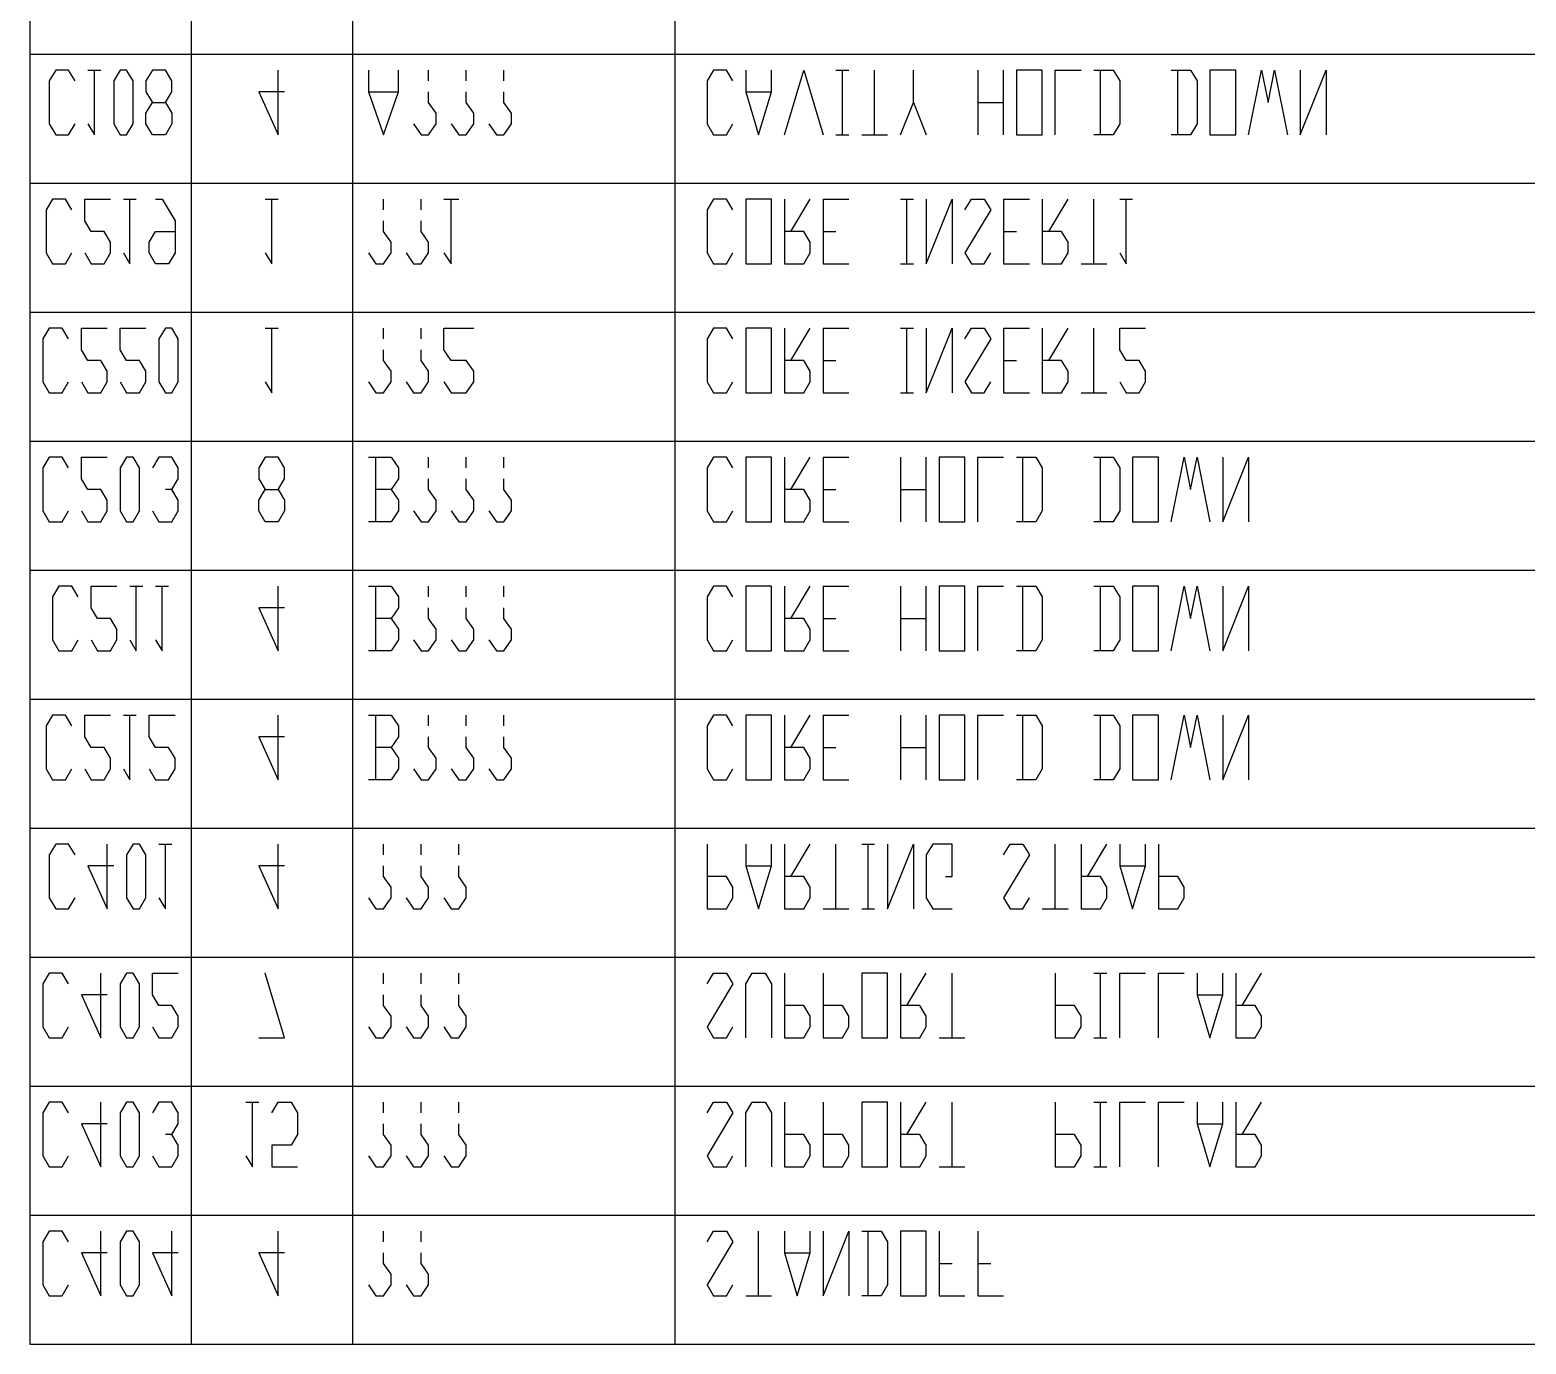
# Model space of a CAD drawing. Header units: millimetres. Extents: x -1 to 1014, y -756 to 757.
# Drawn here: x 852.8 to 927.6, y 531.1 to 596.8 of the extents above; entities that cross this region are included whole.
import ezdxf

# ---------------------------------------------------------------- set-up
doc = ezdxf.new("R2010")
doc.units = ezdxf.units.MM

# ---------------------------------------------------------------- blocks, each defined once
blk = doc.blocks.new('blockName2')
for points in [[(852.822, 602.019), (852.822, 595.573)], [(860.879, 602.019), (860.879, 595.573)], [(868.936, 602.019), (868.936, 595.573)], [(885.05, 602.019), (885.05, 595.573)], [(852.822, 595.573), (1013.96, 595.573)], [(852.822, 595.573), (852.822, 589.127)], [(860.879, 595.573), (860.879, 589.127)], [(868.936, 595.573), (868.936, 589.127)], [(885.05, 595.573), (885.05, 589.127)], [(855.078, 594.23), (854.755, 594.767), (854.111, 594.767), (853.789, 594.23), (853.789, 592.082), (854.111, 591.545), (854.755, 591.545), (855.078, 592.082)], [(855.722, 592.082), (856.045, 591.545), (856.045, 594.767)], [(855.722, 594.767), (856.367, 594.767)], [(857.334, 594.767), (857.011, 594.23), (857.011, 592.082), (857.334, 591.545), (857.656, 591.545), (857.978, 592.082), (857.978, 594.23), (857.656, 594.767), (857.334, 594.767)], [(858.945, 594.767), (858.623, 594.23), (858.623, 593.693), (858.945, 593.156), (859.59, 593.156), (859.912, 592.619), (859.912, 592.082), (859.59, 591.545), (858.945, 591.545), (858.623, 592.082), (858.623, 592.619), (858.945, 593.156)], [(859.59, 593.156), (859.912, 593.693), (859.912, 594.23), (859.59, 594.767), (858.945, 594.767)], [(865.552, 593.693), (864.263, 593.693), (865.229, 591.545), (865.229, 594.767)], [(869.741, 594.767), (869.741, 593.693), (870.493, 591.545), (871.245, 593.693), (871.245, 594.767)], [(872.749, 594.23), (872.749, 594.767)], [(874.629, 594.23), (874.629, 594.767)], [(876.509, 594.23), (876.509, 594.767)], [(887.95, 594.23), (887.628, 594.767), (886.983, 594.767), (886.661, 594.23), (886.661, 592.082), (886.983, 591.545), (887.628, 591.545), (887.95, 592.082)], [(888.595, 594.767), (888.595, 593.693), (889.239, 591.545), (889.884, 593.693), (889.884, 594.767)], [(890.528, 591.545), (891.495, 594.767), (892.462, 591.545)], [(893.106, 594.767), (893.751, 594.767)], [(893.429, 591.545), (893.429, 594.767)], [(895.04, 591.545), (895.04, 594.767)], [(896.329, 591.545), (896.974, 593.156), (896.974, 594.767)], [(900.197, 594.767), (900.197, 591.545)], [(901.486, 591.545), (901.486, 594.767)], [(902.13, 594.767), (902.13, 591.545), (903.419, 591.545), (903.419, 594.767), (902.13, 594.767)], [(904.064, 591.545), (904.064, 594.767), (905.353, 594.767)], [(905.998, 594.767), (906.964, 594.767), (907.287, 594.23), (907.287, 592.082), (906.964, 591.545), (905.998, 591.545)], [(906.32, 591.545), (906.32, 594.767)], [(909.865, 594.767), (910.832, 594.767), (911.154, 594.23), (911.154, 592.082), (910.832, 591.545), (909.865, 591.545)], [(910.187, 591.545), (910.187, 594.767)], [(911.799, 594.767), (911.799, 591.545), (913.088, 591.545), (913.088, 594.767), (911.799, 594.767)], [(913.732, 591.545), (914.377, 594.767), (914.699, 593.156), (915.021, 594.767), (915.666, 591.545)], [(916.311, 594.767), (916.311, 591.545), (917.6, 594.767), (917.6, 591.545)], [(869.741, 593.693), (871.245, 593.693)], [(871.997, 592.082), (872.373, 591.545), (872.749, 591.545), (873.125, 592.082), (873.125, 592.619), (872.749, 593.156), (872.749, 593.693)], [(873.877, 592.082), (874.253, 591.545), (874.629, 591.545), (875.005, 592.082), (875.005, 592.619), (874.629, 593.156), (874.629, 593.693)], [(875.757, 592.082), (876.133, 591.545), (876.509, 591.545), (876.885, 592.082), (876.885, 592.619), (876.509, 593.156), (876.509, 593.693)], [(888.595, 593.693), (889.884, 593.693)], [(896.974, 593.156), (897.618, 591.545)], [(900.197, 593.156), (901.486, 593.156)], [(893.106, 591.545), (893.751, 591.545)], [(894.396, 591.545), (895.685, 591.545)], [(852.822, 589.127), (852.822, 582.682)], [(852.822, 589.127), (1013.96, 589.127)], [(860.879, 589.127), (860.879, 582.682)], [(868.936, 589.127), (868.936, 582.682)], [(885.05, 589.127), (885.05, 582.682)], [(854.917, 587.785), (854.594, 588.322), (853.95, 588.322), (853.627, 587.785), (853.627, 585.636), (853.95, 585.099), (854.594, 585.099), (854.917, 585.636)], [(855.561, 585.636), (855.883, 585.099), (856.528, 585.099), (856.85, 585.636), (856.85, 586.173), (856.528, 586.71), (855.883, 586.71), (855.561, 587.248), (855.561, 588.322), (856.85, 588.322)], [(857.495, 585.636), (857.817, 585.099), (857.817, 588.322)], [(857.495, 588.322), (858.139, 588.322)], [(859.106, 588.322), (859.428, 588.322), (860.073, 587.248), (860.073, 585.636), (859.751, 585.099), (859.106, 585.099), (858.784, 585.636), (858.784, 586.173), (859.106, 586.71), (860.073, 586.71)], [(864.585, 585.636), (864.907, 585.099), (864.907, 588.322)], [(864.585, 588.322), (865.229, 588.322)], [(870.493, 587.785), (870.493, 588.322)], [(872.373, 587.785), (872.373, 588.322)], [(873.501, 585.636), (873.877, 585.099), (873.877, 588.322)], [(873.501, 588.322), (874.253, 588.322)], [(887.95, 587.785), (887.628, 588.322), (886.983, 588.322), (886.661, 587.785), (886.661, 585.636), (886.983, 585.099), (887.628, 585.099), (887.95, 585.636)], [(888.595, 588.322), (888.595, 585.099), (889.884, 585.099), (889.884, 588.322), (888.595, 588.322)], [(890.528, 588.322), (890.528, 585.099), (891.495, 585.099), (891.817, 585.636), (891.817, 586.173), (891.495, 586.71), (890.528, 586.71)], [(890.851, 586.71), (891.817, 588.322)], [(892.462, 588.322), (892.462, 585.099), (893.751, 585.099)], [(892.462, 588.322), (893.751, 588.322)], [(896.329, 588.322), (896.974, 588.322)], [(896.652, 585.099), (896.652, 588.322)], [(897.618, 588.322), (897.618, 585.099), (898.907, 588.322), (898.907, 585.099)], [(899.552, 587.785), (899.874, 588.322), (900.519, 588.322), (900.841, 587.785), (899.552, 585.636), (899.874, 585.099), (900.519, 585.099), (900.841, 585.636)], [(901.486, 588.322), (901.486, 585.099), (902.775, 585.099)], [(901.486, 588.322), (902.775, 588.322)], [(903.419, 588.322), (903.419, 585.099), (904.386, 585.099), (904.709, 585.636), (904.709, 586.173), (904.386, 586.71), (903.419, 586.71)], [(903.742, 586.71), (904.709, 588.322)], [(905.998, 585.099), (905.998, 588.322)], [(907.287, 585.636), (907.609, 585.099), (907.609, 588.322)], [(907.287, 588.322), (907.931, 588.322)], [(869.741, 585.636), (870.117, 585.099), (870.493, 585.099), (870.869, 585.636), (870.869, 586.173), (870.493, 586.71), (870.493, 587.248)], [(871.621, 585.636), (871.997, 585.099), (872.373, 585.099), (872.749, 585.636), (872.749, 586.173), (872.373, 586.71), (872.373, 587.248)], [(892.462, 586.71), (893.106, 586.71)], [(901.486, 586.71), (902.13, 586.71)], [(896.329, 585.099), (896.974, 585.099)], [(905.353, 585.099), (906.642, 585.099)], [(852.822, 582.682), (1013.96, 582.682)], [(852.822, 582.682), (852.822, 576.236)], [(860.879, 582.682), (860.879, 576.236)], [(868.936, 582.682), (868.936, 576.236)], [(885.05, 582.682), (885.05, 576.236)], [(854.755, 581.339), (854.433, 581.876), (853.789, 581.876), (853.466, 581.339), (853.466, 579.191), (853.789, 578.653), (854.433, 578.653), (854.755, 579.191)], [(855.4, 579.191), (855.722, 578.653), (856.367, 578.653), (856.689, 579.191), (856.689, 579.728), (856.367, 580.265), (855.722, 580.265), (855.4, 580.802), (855.4, 581.876), (856.689, 581.876)], [(857.334, 579.191), (857.656, 578.653), (858.3, 578.653), (858.623, 579.191), (858.623, 579.728), (858.3, 580.265), (857.656, 580.265), (857.334, 580.802), (857.334, 581.876), (858.623, 581.876)], [(859.59, 581.876), (859.267, 581.339), (859.267, 579.191), (859.59, 578.653), (859.912, 578.653), (860.234, 579.191), (860.234, 581.339), (859.912, 581.876), (859.59, 581.876)], [(864.585, 579.191), (864.907, 578.653), (864.907, 581.876)], [(864.585, 581.876), (865.229, 581.876)], [(870.493, 581.339), (870.493, 581.876)], [(872.373, 581.339), (872.373, 581.876)], [(873.501, 579.191), (873.877, 578.653), (874.629, 578.653), (875.005, 579.191), (875.005, 579.728), (874.629, 580.265), (873.877, 580.265), (873.501, 580.802), (873.501, 581.876), (875.005, 581.876)], [(887.95, 581.339), (887.628, 581.876), (886.983, 581.876), (886.661, 581.339), (886.661, 579.191), (886.983, 578.653), (887.628, 578.653), (887.95, 579.191)], [(888.595, 581.876), (888.595, 578.653), (889.884, 578.653), (889.884, 581.876), (888.595, 581.876)], [(890.528, 581.876), (890.528, 578.653), (891.495, 578.653), (891.817, 579.191), (891.817, 579.728), (891.495, 580.265), (890.528, 580.265)], [(890.851, 580.265), (891.817, 581.876)], [(892.462, 581.876), (892.462, 578.653), (893.751, 578.653)], [(892.462, 581.876), (893.751, 581.876)], [(896.329, 581.876), (896.974, 581.876)], [(896.652, 578.653), (896.652, 581.876)], [(897.618, 581.876), (897.618, 578.653), (898.907, 581.876), (898.907, 578.653)], [(899.552, 581.339), (899.874, 581.876), (900.519, 581.876), (900.841, 581.339), (899.552, 579.191), (899.874, 578.653), (900.519, 578.653), (900.841, 579.191)], [(901.486, 581.876), (901.486, 578.653), (902.775, 578.653)], [(901.486, 581.876), (902.775, 581.876)], [(903.419, 581.876), (903.419, 578.653), (904.386, 578.653), (904.709, 579.191), (904.709, 579.728), (904.386, 580.265), (903.419, 580.265)], [(903.742, 580.265), (904.709, 581.876)], [(905.998, 578.653), (905.998, 581.876)], [(907.287, 579.191), (907.609, 578.653), (908.254, 578.653), (908.576, 579.191), (908.576, 579.728), (908.254, 580.265), (907.609, 580.265), (907.287, 580.802), (907.287, 581.876), (908.576, 581.876)], [(869.741, 579.191), (870.117, 578.653), (870.493, 578.653), (870.869, 579.191), (870.869, 579.728), (870.493, 580.265), (870.493, 580.802)], [(871.621, 579.191), (871.997, 578.653), (872.373, 578.653), (872.749, 579.191), (872.749, 579.728), (872.373, 580.265), (872.373, 580.802)], [(892.462, 580.265), (893.106, 580.265)], [(901.486, 580.265), (902.13, 580.265)], [(896.329, 578.653), (896.974, 578.653)], [(905.353, 578.653), (906.642, 578.653)], [(852.822, 576.236), (1013.96, 576.236)], [(852.822, 576.236), (852.822, 569.791)], [(860.879, 576.236), (860.879, 569.791)], [(868.936, 576.236), (868.936, 569.791)], [(885.05, 576.236), (885.05, 569.791)], [(854.755, 574.894), (854.433, 575.431), (853.789, 575.431), (853.466, 574.894), (853.466, 572.745), (853.789, 572.208), (854.433, 572.208), (854.755, 572.745)], [(855.4, 572.745), (855.722, 572.208), (856.367, 572.208), (856.689, 572.745), (856.689, 573.282), (856.367, 573.819), (855.722, 573.819), (855.4, 574.356), (855.4, 575.431), (856.689, 575.431)], [(857.656, 575.431), (857.334, 574.894), (857.334, 572.745), (857.656, 572.208), (857.978, 572.208), (858.3, 572.745), (858.3, 574.894), (857.978, 575.431), (857.656, 575.431)], [(859.912, 573.819), (860.234, 574.356), (860.234, 574.894), (859.912, 575.431), (859.267, 575.431), (858.945, 574.894)], [(864.585, 575.431), (864.263, 574.894), (864.263, 574.356), (864.585, 573.819), (865.229, 573.819), (865.552, 573.282), (865.552, 572.745), (865.229, 572.208), (864.585, 572.208), (864.263, 572.745), (864.263, 573.282), (864.585, 573.819)], [(865.229, 573.819), (865.552, 574.356), (865.552, 574.894), (865.229, 575.431), (864.585, 575.431)], [(869.741, 575.431), (870.869, 575.431), (871.245, 574.894), (871.245, 574.356), (870.869, 573.819), (870.117, 573.819)], [(870.117, 572.208), (870.117, 575.431)], [(872.749, 574.894), (872.749, 575.431)], [(874.629, 574.894), (874.629, 575.431)], [(876.509, 574.894), (876.509, 575.431)], [(887.95, 574.894), (887.628, 575.431), (886.983, 575.431), (886.661, 574.894), (886.661, 572.745), (886.983, 572.208), (887.628, 572.208), (887.95, 572.745)], [(888.595, 575.431), (888.595, 572.208), (889.884, 572.208), (889.884, 575.431), (888.595, 575.431)], [(890.528, 575.431), (890.528, 572.208), (891.495, 572.208), (891.817, 572.745), (891.817, 573.282), (891.495, 573.819), (890.528, 573.819)], [(890.851, 573.819), (891.817, 575.431)], [(892.462, 575.431), (892.462, 572.208), (893.751, 572.208)], [(892.462, 575.431), (893.751, 575.431)], [(896.329, 575.431), (896.329, 572.208)], [(897.618, 572.208), (897.618, 575.431)], [(898.263, 575.431), (898.263, 572.208), (899.552, 572.208), (899.552, 575.431), (898.263, 575.431)], [(900.197, 572.208), (900.197, 575.431), (901.486, 575.431)], [(902.13, 575.431), (903.097, 575.431), (903.419, 574.894), (903.419, 572.745), (903.097, 572.208), (902.13, 572.208)], [(902.453, 572.208), (902.453, 575.431)], [(905.998, 575.431), (906.964, 575.431), (907.287, 574.894), (907.287, 572.745), (906.964, 572.208), (905.998, 572.208)], [(906.32, 572.208), (906.32, 575.431)], [(907.931, 575.431), (907.931, 572.208), (909.22, 572.208), (909.22, 575.431), (907.931, 575.431)], [(909.865, 572.208), (910.51, 575.431), (910.832, 573.819), (911.154, 575.431), (911.799, 572.208)], [(912.443, 575.431), (912.443, 572.208), (913.732, 575.431), (913.732, 572.208)], [(871.997, 572.745), (872.373, 572.208), (872.749, 572.208), (873.125, 572.745), (873.125, 573.282), (872.749, 573.819), (872.749, 574.356)], [(873.877, 572.745), (874.253, 572.208), (874.629, 572.208), (875.005, 572.745), (875.005, 573.282), (874.629, 573.819), (874.629, 574.356)], [(875.757, 572.745), (876.133, 572.208), (876.509, 572.208), (876.885, 572.745), (876.885, 573.282), (876.509, 573.819), (876.509, 574.356)], [(858.945, 572.745), (859.267, 572.208), (859.912, 572.208), (860.234, 572.745), (860.234, 573.282), (859.912, 573.819), (859.59, 573.819)], [(870.869, 573.819), (871.245, 573.282), (871.245, 572.745), (870.869, 572.208), (869.741, 572.208)], [(892.462, 573.819), (893.106, 573.819)], [(896.329, 573.819), (897.618, 573.819)], [(852.822, 569.791), (852.822, 563.345)], [(852.822, 569.791), (1013.96, 569.791)], [(860.879, 569.791), (860.879, 563.345)], [(868.936, 569.791), (868.936, 563.345)], [(885.05, 569.791), (885.05, 563.345)], [(855.239, 568.448), (854.917, 568.985), (854.272, 568.985), (853.95, 568.448), (853.95, 566.299), (854.272, 565.762), (854.917, 565.762), (855.239, 566.299)], [(855.883, 566.299), (856.206, 565.762), (856.85, 565.762), (857.172, 566.299), (857.172, 566.837), (856.85, 567.374), (856.206, 567.374), (855.883, 567.911), (855.883, 568.985), (857.172, 568.985)], [(857.817, 566.299), (858.139, 565.762), (858.139, 568.985)], [(857.817, 568.985), (858.462, 568.985)], [(859.106, 566.299), (859.428, 565.762), (859.428, 568.985)], [(859.106, 568.985), (859.751, 568.985)], [(865.552, 567.911), (864.263, 567.911), (865.229, 565.762), (865.229, 568.985)], [(869.741, 568.985), (870.869, 568.985), (871.245, 568.448), (871.245, 567.911), (870.869, 567.374), (870.117, 567.374)], [(870.117, 565.762), (870.117, 568.985)], [(872.749, 568.448), (872.749, 568.985)], [(874.629, 568.448), (874.629, 568.985)], [(876.509, 568.448), (876.509, 568.985)], [(887.95, 568.448), (887.628, 568.985), (886.983, 568.985), (886.661, 568.448), (886.661, 566.299), (886.983, 565.762), (887.628, 565.762), (887.95, 566.299)], [(888.595, 568.985), (888.595, 565.762), (889.884, 565.762), (889.884, 568.985), (888.595, 568.985)], [(890.528, 568.985), (890.528, 565.762), (891.495, 565.762), (891.817, 566.299), (891.817, 566.837), (891.495, 567.374), (890.528, 567.374)], [(890.851, 567.374), (891.817, 568.985)], [(892.462, 568.985), (892.462, 565.762), (893.751, 565.762)], [(892.462, 568.985), (893.751, 568.985)], [(896.329, 568.985), (896.329, 565.762)], [(897.618, 565.762), (897.618, 568.985)], [(898.263, 568.985), (898.263, 565.762), (899.552, 565.762), (899.552, 568.985), (898.263, 568.985)], [(900.197, 565.762), (900.197, 568.985), (901.486, 568.985)], [(902.13, 568.985), (903.097, 568.985), (903.419, 568.448), (903.419, 566.299), (903.097, 565.762), (902.13, 565.762)], [(902.453, 565.762), (902.453, 568.985)], [(905.998, 568.985), (906.964, 568.985), (907.287, 568.448), (907.287, 566.299), (906.964, 565.762), (905.998, 565.762)], [(906.32, 565.762), (906.32, 568.985)], [(907.931, 568.985), (907.931, 565.762), (909.22, 565.762), (909.22, 568.985), (907.931, 568.985)], [(909.865, 565.762), (910.51, 568.985), (910.832, 567.374), (911.154, 568.985), (911.799, 565.762)], [(912.443, 568.985), (912.443, 565.762), (913.732, 568.985), (913.732, 565.762)], [(871.997, 566.299), (872.373, 565.762), (872.749, 565.762), (873.125, 566.299), (873.125, 566.837), (872.749, 567.374), (872.749, 567.911)], [(873.877, 566.299), (874.253, 565.762), (874.629, 565.762), (875.005, 566.299), (875.005, 566.837), (874.629, 567.374), (874.629, 567.911)], [(875.757, 566.299), (876.133, 565.762), (876.509, 565.762), (876.885, 566.299), (876.885, 566.837), (876.509, 567.374), (876.509, 567.911)], [(870.869, 567.374), (871.245, 566.837), (871.245, 566.299), (870.869, 565.762), (869.741, 565.762)], [(892.462, 567.374), (893.106, 567.374)], [(896.329, 567.374), (897.618, 567.374)], [(852.822, 563.345), (1013.96, 563.345)], [(852.822, 563.345), (852.822, 556.9)], [(860.879, 563.345), (860.879, 556.9)], [(868.936, 563.345), (868.936, 556.9)], [(885.05, 563.345), (885.05, 556.9)], [(854.917, 562.002), (854.594, 562.54), (853.95, 562.54), (853.627, 562.002), (853.627, 559.854), (853.95, 559.317), (854.594, 559.317), (854.917, 559.854)], [(855.561, 559.854), (855.883, 559.317), (856.528, 559.317), (856.85, 559.854), (856.85, 560.391), (856.528, 560.928), (855.883, 560.928), (855.561, 561.465), (855.561, 562.54), (856.85, 562.54)], [(857.495, 559.854), (857.817, 559.317), (857.817, 562.54)], [(857.495, 562.54), (858.139, 562.54)], [(858.784, 559.854), (859.106, 559.317), (859.751, 559.317), (860.073, 559.854), (860.073, 560.391), (859.751, 560.928), (859.106, 560.928), (858.784, 561.465), (858.784, 562.54), (860.073, 562.54)], [(865.552, 561.465), (864.263, 561.465), (865.229, 559.317), (865.229, 562.54)], [(869.741, 562.54), (870.869, 562.54), (871.245, 562.002), (871.245, 561.465), (870.869, 560.928), (870.117, 560.928)], [(870.117, 559.317), (870.117, 562.54)], [(872.749, 562.002), (872.749, 562.54)], [(874.629, 562.002), (874.629, 562.54)], [(876.509, 562.002), (876.509, 562.54)], [(887.95, 562.002), (887.628, 562.54), (886.983, 562.54), (886.661, 562.002), (886.661, 559.854), (886.983, 559.317), (887.628, 559.317), (887.95, 559.854)], [(888.595, 562.54), (888.595, 559.317), (889.884, 559.317), (889.884, 562.54), (888.595, 562.54)], [(890.528, 562.54), (890.528, 559.317), (891.495, 559.317), (891.817, 559.854), (891.817, 560.391), (891.495, 560.928), (890.528, 560.928)], [(890.851, 560.928), (891.817, 562.54)], [(892.462, 562.54), (892.462, 559.317), (893.751, 559.317)], [(892.462, 562.54), (893.751, 562.54)], [(896.329, 562.54), (896.329, 559.317)], [(897.618, 559.317), (897.618, 562.54)], [(898.263, 562.54), (898.263, 559.317), (899.552, 559.317), (899.552, 562.54), (898.263, 562.54)], [(900.197, 559.317), (900.197, 562.54), (901.486, 562.54)], [(902.13, 562.54), (903.097, 562.54), (903.419, 562.002), (903.419, 559.854), (903.097, 559.317), (902.13, 559.317)], [(902.453, 559.317), (902.453, 562.54)], [(905.998, 562.54), (906.964, 562.54), (907.287, 562.002), (907.287, 559.854), (906.964, 559.317), (905.998, 559.317)], [(906.32, 559.317), (906.32, 562.54)], [(907.931, 562.54), (907.931, 559.317), (909.22, 559.317), (909.22, 562.54), (907.931, 562.54)], [(909.865, 559.317), (910.51, 562.54), (910.832, 560.928), (911.154, 562.54), (911.799, 559.317)], [(912.443, 562.54), (912.443, 559.317), (913.732, 562.54), (913.732, 559.317)], [(870.869, 560.928), (871.245, 560.391), (871.245, 559.854), (870.869, 559.317), (869.741, 559.317)], [(871.997, 559.854), (872.373, 559.317), (872.749, 559.317), (873.125, 559.854), (873.125, 560.391), (872.749, 560.928), (872.749, 561.465)], [(873.877, 559.854), (874.253, 559.317), (874.629, 559.317), (875.005, 559.854), (875.005, 560.391), (874.629, 560.928), (874.629, 561.465)], [(875.757, 559.854), (876.133, 559.317), (876.509, 559.317), (876.885, 559.854), (876.885, 560.391), (876.509, 560.928), (876.509, 561.465)], [(892.462, 560.928), (893.106, 560.928)], [(896.329, 560.928), (897.618, 560.928)], [(852.822, 556.9), (852.822, 550.454)], [(852.822, 556.9), (1013.96, 556.9)], [(860.879, 556.9), (860.879, 550.454)], [(868.936, 556.9), (868.936, 550.454)], [(885.05, 556.9), (885.05, 550.454)], [(855.078, 555.557), (854.755, 556.094), (854.111, 556.094), (853.789, 555.557), (853.789, 553.408), (854.111, 552.871), (854.755, 552.871), (855.078, 553.408)], [(857.011, 555.02), (855.722, 555.02), (856.689, 552.871), (856.689, 556.094)], [(857.978, 556.094), (857.656, 555.557), (857.656, 553.408), (857.978, 552.871), (858.3, 552.871), (858.623, 553.408), (858.623, 555.557), (858.3, 556.094), (857.978, 556.094)], [(859.267, 553.408), (859.59, 552.871), (859.59, 556.094)], [(859.267, 556.094), (859.912, 556.094)], [(865.552, 555.02), (864.263, 555.02), (865.229, 552.871), (865.229, 556.094)], [(870.493, 555.557), (870.493, 556.094)], [(872.373, 555.557), (872.373, 556.094)], [(874.253, 555.557), (874.253, 556.094)], [(886.661, 556.094), (886.661, 552.871), (887.628, 552.871), (887.95, 553.408), (887.95, 553.945), (887.628, 554.483), (886.661, 554.483)], [(888.595, 556.094), (888.595, 555.02), (889.239, 552.871), (889.884, 555.02), (889.884, 556.094)], [(890.528, 556.094), (890.528, 552.871), (891.495, 552.871), (891.817, 553.408), (891.817, 553.945), (891.495, 554.483), (890.528, 554.483)], [(890.851, 554.483), (891.817, 556.094)], [(893.106, 552.871), (893.106, 556.094)], [(894.396, 556.094), (895.04, 556.094)], [(894.718, 552.871), (894.718, 556.094)], [(895.685, 556.094), (895.685, 552.871), (896.974, 556.094), (896.974, 552.871)], [(898.585, 554.483), (898.907, 554.483), (898.907, 556.094), (897.941, 556.094), (897.618, 555.557), (897.618, 553.408), (897.941, 552.871), (898.907, 552.871)], [(901.486, 555.557), (901.808, 556.094), (902.453, 556.094), (902.775, 555.557), (901.486, 553.408), (901.808, 552.871), (902.453, 552.871), (902.775, 553.408)], [(904.064, 552.871), (904.064, 556.094)], [(905.353, 556.094), (905.353, 552.871), (906.32, 552.871), (906.642, 553.408), (906.642, 553.945), (906.32, 554.483), (905.353, 554.483)], [(905.675, 554.483), (906.642, 556.094)], [(907.287, 556.094), (907.287, 555.02), (907.931, 552.871), (908.576, 555.02), (908.576, 556.094)], [(909.22, 556.094), (909.22, 552.871), (910.187, 552.871), (910.51, 553.408), (910.51, 553.945), (910.187, 554.483), (909.22, 554.483)], [(869.741, 553.408), (870.117, 552.871), (870.493, 552.871), (870.869, 553.408), (870.869, 553.945), (870.493, 554.483), (870.493, 555.02)], [(871.621, 553.408), (871.997, 552.871), (872.373, 552.871), (872.749, 553.408), (872.749, 553.945), (872.373, 554.483), (872.373, 555.02)], [(873.501, 553.408), (873.877, 552.871), (874.253, 552.871), (874.629, 553.408), (874.629, 553.945), (874.253, 554.483), (874.253, 555.02)], [(888.595, 555.02), (889.884, 555.02)], [(907.287, 555.02), (908.576, 555.02)], [(892.462, 552.871), (893.751, 552.871)], [(894.396, 552.871), (895.04, 552.871)], [(903.419, 552.871), (904.709, 552.871)], [(852.822, 550.454), (852.822, 544.009)], [(852.822, 550.454), (1013.96, 550.454)], [(860.879, 550.454), (860.879, 544.009)], [(868.936, 550.454), (868.936, 544.009)], [(885.05, 550.454), (885.05, 544.009)], [(854.755, 549.111), (854.433, 549.648), (853.789, 549.648), (853.466, 549.111), (853.466, 546.963), (853.789, 546.426), (854.433, 546.426), (854.755, 546.963)], [(856.689, 548.574), (855.4, 548.574), (856.367, 546.426), (856.367, 549.648)], [(857.656, 549.648), (857.334, 549.111), (857.334, 546.963), (857.656, 546.426), (857.978, 546.426), (858.3, 546.963), (858.3, 549.111), (857.978, 549.648), (857.656, 549.648)], [(858.945, 546.963), (859.267, 546.426), (859.912, 546.426), (860.234, 546.963), (860.234, 547.5), (859.912, 548.037), (859.267, 548.037), (858.945, 548.574), (858.945, 549.648), (860.234, 549.648)], [(864.263, 546.426), (865.552, 546.426), (864.585, 549.648)], [(870.493, 549.111), (870.493, 549.648)], [(872.373, 549.111), (872.373, 549.648)], [(874.253, 549.111), (874.253, 549.648)], [(886.661, 549.111), (886.983, 549.648), (887.628, 549.648), (887.95, 549.111), (886.661, 546.963), (886.983, 546.426), (887.628, 546.426), (887.95, 546.963)], [(888.595, 546.426), (888.595, 549.111), (888.917, 549.648), (889.561, 549.648), (889.884, 549.111), (889.884, 546.426)], [(890.528, 549.648), (890.528, 546.426), (891.495, 546.426), (891.817, 546.963), (891.817, 547.5), (891.495, 548.037), (890.528, 548.037)], [(892.462, 549.648), (892.462, 546.426), (893.429, 546.426), (893.751, 546.963), (893.751, 547.5), (893.429, 548.037), (892.462, 548.037)], [(894.396, 549.648), (894.396, 546.426), (895.685, 546.426), (895.685, 549.648), (894.396, 549.648)], [(896.329, 549.648), (896.329, 546.426), (897.296, 546.426), (897.618, 546.963), (897.618, 547.5), (897.296, 548.037), (896.329, 548.037)], [(896.652, 548.037), (897.618, 549.648)], [(898.907, 546.426), (898.907, 549.648)], [(904.064, 549.648), (904.064, 546.426), (905.031, 546.426), (905.353, 546.963), (905.353, 547.5), (905.031, 548.037), (904.064, 548.037)], [(905.998, 549.648), (906.642, 549.648)], [(906.32, 546.426), (906.32, 549.648)], [(907.287, 546.426), (907.287, 549.648), (908.576, 549.648)], [(909.22, 546.426), (909.22, 549.648), (910.51, 549.648)], [(911.154, 549.648), (911.154, 548.574), (911.799, 546.426), (912.443, 548.574), (912.443, 549.648)], [(913.088, 549.648), (913.088, 546.426), (914.055, 546.426), (914.377, 546.963), (914.377, 547.5), (914.055, 548.037), (913.088, 548.037)], [(913.41, 548.037), (914.377, 549.648)], [(869.741, 546.963), (870.117, 546.426), (870.493, 546.426), (870.869, 546.963), (870.869, 547.5), (870.493, 548.037), (870.493, 548.574)], [(871.621, 546.963), (871.997, 546.426), (872.373, 546.426), (872.749, 546.963), (872.749, 547.5), (872.373, 548.037), (872.373, 548.574)], [(873.501, 546.963), (873.877, 546.426), (874.253, 546.426), (874.629, 546.963), (874.629, 547.5), (874.253, 548.037), (874.253, 548.574)], [(911.154, 548.574), (912.443, 548.574)], [(898.263, 546.426), (899.552, 546.426)], [(905.998, 546.426), (906.642, 546.426)], [(852.822, 544.009), (1013.96, 544.009)], [(852.822, 544.009), (852.822, 537.563)], [(860.879, 544.009), (860.879, 537.563)], [(868.936, 544.009), (868.936, 537.563)], [(885.05, 544.009), (885.05, 537.563)], [(854.755, 542.666), (854.433, 543.203), (853.789, 543.203), (853.466, 542.666), (853.466, 540.517), (853.789, 539.98), (854.433, 539.98), (854.755, 540.517)], [(856.689, 542.129), (855.4, 542.129), (856.367, 539.98), (856.367, 543.203)], [(857.656, 543.203), (857.334, 542.666), (857.334, 540.517), (857.656, 539.98), (857.978, 539.98), (858.3, 540.517), (858.3, 542.666), (857.978, 543.203), (857.656, 543.203)], [(859.912, 541.591), (860.234, 542.129), (860.234, 542.666), (859.912, 543.203), (859.267, 543.203), (858.945, 542.666)], [(863.618, 540.517), (863.94, 539.98), (863.94, 543.203)], [(863.618, 543.203), (864.263, 543.203)], [(864.907, 542.666), (865.229, 543.203), (865.874, 543.203), (866.196, 542.666), (866.196, 541.591), (865.874, 541.054), (864.907, 541.054), (864.907, 539.98), (866.196, 539.98)], [(870.493, 542.666), (870.493, 543.203)], [(872.373, 542.666), (872.373, 543.203)], [(874.253, 542.666), (874.253, 543.203)], [(886.661, 542.666), (886.983, 543.203), (887.628, 543.203), (887.95, 542.666), (886.661, 540.517), (886.983, 539.98), (887.628, 539.98), (887.95, 540.517)], [(888.595, 539.98), (888.595, 542.666), (888.917, 543.203), (889.561, 543.203), (889.884, 542.666), (889.884, 539.98)], [(890.528, 543.203), (890.528, 539.98), (891.495, 539.98), (891.817, 540.517), (891.817, 541.054), (891.495, 541.591), (890.528, 541.591)], [(892.462, 543.203), (892.462, 539.98), (893.429, 539.98), (893.751, 540.517), (893.751, 541.054), (893.429, 541.591), (892.462, 541.591)], [(894.396, 543.203), (894.396, 539.98), (895.685, 539.98), (895.685, 543.203), (894.396, 543.203)], [(896.329, 543.203), (896.329, 539.98), (897.296, 539.98), (897.618, 540.517), (897.618, 541.054), (897.296, 541.591), (896.329, 541.591)], [(896.652, 541.591), (897.618, 543.203)], [(898.907, 539.98), (898.907, 543.203)], [(904.064, 543.203), (904.064, 539.98), (905.031, 539.98), (905.353, 540.517), (905.353, 541.054), (905.031, 541.591), (904.064, 541.591)], [(905.998, 543.203), (906.642, 543.203)], [(906.32, 539.98), (906.32, 543.203)], [(907.287, 539.98), (907.287, 543.203), (908.576, 543.203)], [(909.22, 539.98), (909.22, 543.203), (910.51, 543.203)], [(911.154, 543.203), (911.154, 542.129), (911.799, 539.98), (912.443, 542.129), (912.443, 543.203)], [(913.088, 543.203), (913.088, 539.98), (914.055, 539.98), (914.377, 540.517), (914.377, 541.054), (914.055, 541.591), (913.088, 541.591)], [(913.41, 541.591), (914.377, 543.203)], [(869.741, 540.517), (870.117, 539.98), (870.493, 539.98), (870.869, 540.517), (870.869, 541.054), (870.493, 541.591), (870.493, 542.129)], [(871.621, 540.517), (871.997, 539.98), (872.373, 539.98), (872.749, 540.517), (872.749, 541.054), (872.373, 541.591), (872.373, 542.129)], [(873.501, 540.517), (873.877, 539.98), (874.253, 539.98), (874.629, 540.517), (874.629, 541.054), (874.253, 541.591), (874.253, 542.129)], [(911.154, 542.129), (912.443, 542.129)], [(858.945, 540.517), (859.267, 539.98), (859.912, 539.98), (860.234, 540.517), (860.234, 541.054), (859.912, 541.591), (859.59, 541.591)], [(898.263, 539.98), (899.552, 539.98)], [(905.998, 539.98), (906.642, 539.98)], [(852.822, 537.563), (1013.96, 537.563)], [(852.822, 537.563), (852.822, 531.117)], [(860.879, 537.563), (860.879, 531.117)], [(868.936, 537.563), (868.936, 531.117)], [(885.05, 537.563), (885.05, 531.117)], [(854.755, 536.22), (854.433, 536.757), (853.789, 536.757), (853.466, 536.22), (853.466, 534.072), (853.789, 533.535), (854.433, 533.535), (854.755, 534.072)], [(856.689, 535.683), (855.4, 535.683), (856.367, 533.535), (856.367, 536.757)], [(857.656, 536.757), (857.334, 536.22), (857.334, 534.072), (857.656, 533.535), (857.978, 533.535), (858.3, 534.072), (858.3, 536.22), (857.978, 536.757), (857.656, 536.757)], [(860.234, 535.683), (858.945, 535.683), (859.912, 533.535), (859.912, 536.757)], [(865.552, 535.683), (864.263, 535.683), (865.229, 533.535), (865.229, 536.757)], [(870.493, 536.22), (870.493, 536.757)], [(872.373, 536.22), (872.373, 536.757)], [(886.661, 536.22), (886.983, 536.757), (887.628, 536.757), (887.95, 536.22), (886.661, 534.072), (886.983, 533.535), (887.628, 533.535), (887.95, 534.072)], [(889.239, 533.535), (889.239, 536.757)], [(890.528, 536.757), (890.528, 535.683), (891.173, 533.535), (891.817, 535.683), (891.817, 536.757)], [(892.462, 536.757), (892.462, 533.535), (893.751, 536.757), (893.751, 533.535)], [(894.396, 536.757), (895.362, 536.757), (895.685, 536.22), (895.685, 534.072), (895.362, 533.535), (894.396, 533.535)], [(894.718, 533.535), (894.718, 536.757)], [(896.329, 536.757), (896.329, 533.535), (897.618, 533.535), (897.618, 536.757), (896.329, 536.757)], [(898.263, 536.757), (898.263, 533.535), (899.552, 533.535)], [(900.197, 536.757), (900.197, 533.535), (901.486, 533.535)], [(869.741, 534.072), (870.117, 533.535), (870.493, 533.535), (870.869, 534.072), (870.869, 534.609), (870.493, 535.146), (870.493, 535.683)], [(871.621, 534.072), (871.997, 533.535), (872.373, 533.535), (872.749, 534.072), (872.749, 534.609), (872.373, 535.146), (872.373, 535.683)], [(890.528, 535.683), (891.817, 535.683)], [(898.263, 535.146), (898.907, 535.146)], [(900.197, 535.146), (900.841, 535.146)], [(888.595, 533.535), (889.884, 533.535)], [(852.822, 531.117), (1013.96, 531.117)]]:
    blk.add_lwpolyline(points)

msp = doc.modelspace()

# ---------------------------------------------------------------- block references
msp.add_blockref('blockName2', (0, 0))

doc.saveas('drawing.dxf')
